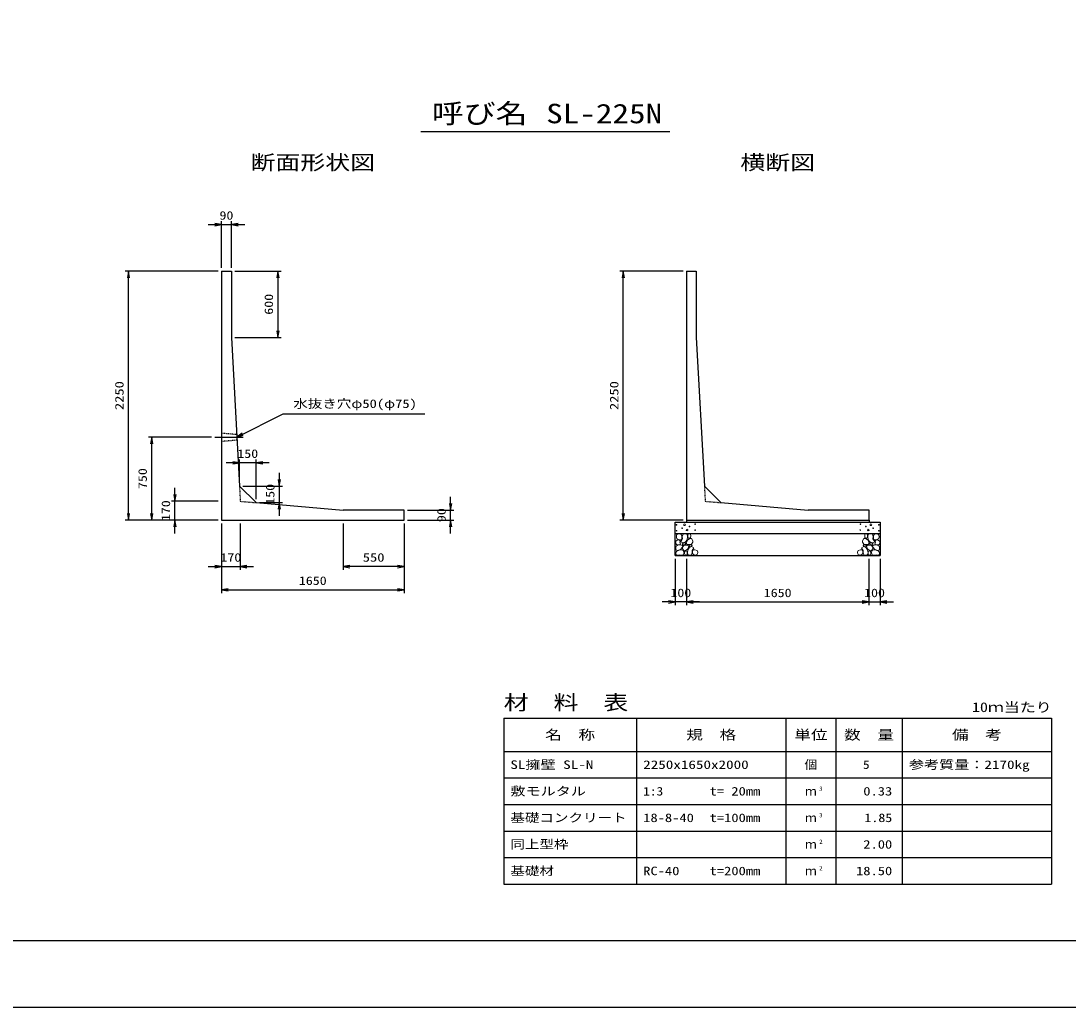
# Model space of a CAD drawing. Units: millimetres at full size. Extents: x 0 to 25230, y 0 to 17820.
# Drawn here: x 10414 to 19873, y 0 to 8910 of the extents above; entities that cross this region are included whole.
import ezdxf
from ezdxf.enums import TextEntityAlignment as Align

# ---------------------------------------------------------------- set-up
doc = ezdxf.new("R2010")
doc.units = ezdxf.units.MM
doc.linetypes.add('CHAIN', pattern=[18.5, 12, -1.5, 3.5, -1.5])
doc.linetypes.add('DASHED_SPACED', pattern=[12, 6, -6])
for name, color, linetype, lineweight in [('D-BMK', 2, 'CHAIN', 25), ('D-DCR-HCHn', 4, 'Continuous', 9), ('D-MTR-FRAM', 7, 'Continuous', 25), ('D-MTR-LINE', 7, 'Continuous', 25), ('D-STR-DIM', 7, 'Continuous', 25), ('D-STR-STRn', 1, 'Continuous', 25), ('D-STR-TXT', 7, 'Continuous', 25), ('D-TTL', 2, 'Continuous', 25), ('D-TTL-TXT', 7, 'Continuous', 25)]:
    doc.layers.add(name, color=color, linetype=linetype, lineweight=lineweight)
doc.layers.add('D-MTR', color=7, linetype='Continuous')
doc.layers.add('D-MTR-TXT', color=7, linetype='Continuous')
doc.styles.add('ＭＳ ゴシック', font='')
doc.styles.get('ＭＳ ゴシック').set_extended_font_data('MS Gothic')

# ---------------------------------------------------------------- blocks, each defined once
blk = doc.blocks.new('open_arrow')
at = {"color": 0, "linetype": 'Continuous', "lineweight": -2}
blk.add_lwpolyline([(7.5, 1.25), (0, 0), (7.5, -1.25)], dxfattribs=at)

msp = doc.modelspace()

# ---------------------------------------------------------------- linework, layer by layer
at = {"layer": 'D-BMK'}
msp.add_line((12165, 5150), (12423.649, 5150), dxfattribs=at)
at = {"layer": 'D-DCR-HCHn'}
for points in [[(16376.198, 4271.594), (16355.395, 4276.217), (16336.904, 4266.971), (16334.592, 4246.168), (16339.215, 4229.988), (16362.33, 4223.053), (16378.51, 4223.053), (16385.444, 4234.611), (16385.444, 4260.037)], [(16394.69, 4273.906), (16387.756, 4253.102), (16390.067, 4229.988), (16373.887, 4204.562), (16394.69, 4193.005), (16417.805, 4204.562), (16431.673, 4223.053), (16436.296, 4253.102), (16431.673, 4269.283), (16417.805, 4276.217)], [(16438.608, 4269.283), (16438.608, 4241.545), (16450.165, 4234.611), (16461.722, 4241.545), (16464.034, 4257.725), (16461.722, 4271.594), (16445.542, 4276.217)], [(18061.392, 4269.283), (18061.392, 4241.545), (18049.835, 4234.611), (18038.278, 4241.545), (18035.966, 4257.725), (18038.278, 4271.594), (18054.458, 4276.217)], [(18105.31, 4273.906), (18112.244, 4253.102), (18109.933, 4229.988), (18126.113, 4204.562), (18105.31, 4193.005), (18082.195, 4204.562), (18068.327, 4223.053), (18063.704, 4253.102), (18068.327, 4269.283), (18082.195, 4276.217)], [(18123.802, 4271.594), (18144.605, 4276.217), (18163.096, 4266.971), (18165.408, 4246.168), (18160.785, 4229.988), (18137.67, 4223.053), (18121.49, 4223.053), (18114.556, 4234.611), (18114.556, 4260.037)], [(16332.281, 4213.808), (16325.346, 4193.005), (16334.592, 4179.136), (16357.707, 4176.824), (16373.488, 4183.599), (16366.952, 4199.939), (16371.575, 4209.185), (16362.33, 4218.431), (16348.461, 4223.053)], [(16376.155, 4137.009), (16393.277, 4162.692), (16391.137, 4169.112), (16367.594, 4175.533), (16346.192, 4173.393), (16331.21, 4160.551), (16329.07, 4145.57), (16331.21, 4130.588), (16348.332, 4126.308)], [(16399.313, 4193.005), (16387.756, 4183.759), (16392.379, 4176.824), (16408.559, 4176.824), (16415.493, 4179.136), (16420.116, 4188.382), (16413.182, 4195.316)], [(16436.082, 4137.009), (16446.783, 4162.692), (16438.222, 4173.393), (16412.539, 4173.393), (16401.838, 4169.112), (16391.137, 4154.131), (16391.137, 4141.289), (16401.838, 4124.167), (16414.679, 4122.027)], [(16433.985, 4218.431), (16422.427, 4190.693), (16431.673, 4179.136), (16459.411, 4179.136), (16470.968, 4183.759), (16482.525, 4199.939), (16482.525, 4213.808), (16470.968, 4232.299), (16457.099, 4234.611)], [(16468.185, 4160.551), (16478.886, 4169.112), (16474.606, 4175.533), (16459.624, 4175.533), (16453.204, 4173.393), (16448.923, 4164.832), (16455.344, 4158.411)], [(18066.015, 4218.431), (18077.573, 4190.693), (18068.327, 4179.136), (18040.589, 4179.136), (18029.032, 4183.759), (18017.475, 4199.939), (18017.475, 4213.808), (18029.032, 4232.299), (18042.901, 4234.611)], [(18031.815, 4160.551), (18021.114, 4169.112), (18025.394, 4175.533), (18040.376, 4175.533), (18046.796, 4173.393), (18051.077, 4164.832), (18044.656, 4158.411)], [(18063.918, 4137.009), (18053.217, 4162.692), (18061.778, 4173.393), (18087.461, 4173.393), (18098.162, 4169.112), (18108.863, 4154.131), (18108.863, 4141.289), (18098.162, 4124.167), (18085.321, 4122.027)], [(18100.687, 4193.005), (18112.244, 4183.759), (18107.621, 4176.824), (18091.441, 4176.824), (18084.507, 4179.136), (18079.884, 4188.382), (18086.818, 4195.316)], [(18123.845, 4137.009), (18106.723, 4162.692), (18108.863, 4169.112), (18132.406, 4175.533), (18153.808, 4173.393), (18168.79, 4160.551), (18170.93, 4145.57), (18168.79, 4130.588), (18151.668, 4126.308)], [(18167.719, 4213.808), (18174.654, 4193.005), (18165.408, 4179.136), (18142.293, 4176.824), (18126.512, 4183.599), (18133.048, 4199.939), (18128.425, 4209.185), (18137.67, 4218.431), (18151.539, 4223.053)], [(16384.716, 4083.503), (16399.698, 4089.924), (16403.978, 4111.326), (16395.417, 4126.308), (16380.435, 4130.588), (16361.173, 4128.448), (16339.771, 4119.887), (16329.07, 4107.045), (16329.07, 4092.064), (16335.49, 4083.503), (16361.173, 4085.643)], [(16431.801, 4089.924), (16431.801, 4115.606), (16421.1, 4122.027), (16410.399, 4115.606), (16408.259, 4100.625), (16410.399, 4087.783), (16425.381, 4083.503)], [(16472.466, 4085.643), (16478.886, 4104.905), (16476.746, 4126.308), (16491.728, 4149.85), (16472.466, 4160.551), (16451.063, 4149.85), (16438.222, 4132.728), (16433.941, 4104.905), (16438.222, 4089.924), (16451.063, 4083.503)], [(16489.588, 4087.783), (16508.85, 4083.503), (16525.972, 4092.064), (16528.112, 4111.326), (16523.831, 4126.308), (16502.429, 4132.728), (16487.447, 4132.728), (16481.027, 4122.027), (16481.027, 4098.484)], [(18010.412, 4087.783), (17991.15, 4083.503), (17974.028, 4092.064), (17971.888, 4111.326), (17976.169, 4126.308), (17997.571, 4132.728), (18012.553, 4132.728), (18018.973, 4122.027), (18018.973, 4098.484)], [(18027.534, 4085.643), (18021.114, 4104.905), (18023.254, 4126.308), (18008.272, 4149.85), (18027.534, 4160.551), (18048.937, 4149.85), (18061.778, 4132.728), (18066.059, 4104.905), (18061.778, 4089.924), (18048.937, 4083.503)], [(18068.199, 4089.924), (18068.199, 4115.606), (18078.9, 4122.027), (18089.601, 4115.606), (18091.741, 4100.625), (18089.601, 4087.783), (18074.619, 4083.503)], [(18115.284, 4083.503), (18100.302, 4089.924), (18096.022, 4111.326), (18104.583, 4126.308), (18119.565, 4130.588), (18138.827, 4128.448), (18160.229, 4119.887), (18170.93, 4107.045), (18170.93, 4092.064), (18164.51, 4083.503), (18138.827, 4085.643)]]:
    msp.add_lwpolyline(points, close=True, dxfattribs=at)
for centre, radius in [((16335.727, 4357.43), 3), ((16408.336, 4357.43), 7.5), ((16503.131, 4363.481), 3), ((17996.869, 4363.481), 3), ((18091.664, 4357.43), 7.5), ((18164.273, 4357.43), 3), ((16336.869, 4303.919), 3), ((16387.292, 4325.761), 3), ((16431.664, 4309.97), 7.5), ((16452.708, 4341.639), 3), ((16504.273, 4309.97), 3), ((17995.727, 4309.97), 3), ((18047.292, 4341.639), 3), ((18068.336, 4309.97), 7.5), ((18112.708, 4325.761), 3), ((18163.131, 4303.919), 3)]:
    msp.add_circle(centre, radius, dxfattribs=at)
at = {"layer": 'D-MTR-FRAM'}
for p, q in [((14775, 2610), (19725, 2610)), ((14775, 2610), (14775, 1110)), ((19725, 2610), (19725, 1110)), ((14775, 1110), (19725, 1110))]:
    msp.add_line(p, q, dxfattribs=at)
at = {"layer": 'D-MTR-LINE'}
for p, q in [((15975, 2610), (15975, 1110)), ((17325, 2610), (17325, 1110)), ((17775, 2610), (17775, 1110)), ((18375, 2610), (18375, 1110)), ((14775, 2310), (19725, 2310)), ((14775, 2070), (19725, 2070)), ((14775, 1830), (19725, 1830)), ((14775, 1590), (19725, 1590)), ((14775, 1350), (19725, 1350))]:
    msp.add_line(p, q, dxfattribs=at)
at = {"layer": 'D-STR-DIM'}
for p, q in [((12225, 6680), (12225, 7100)), ((12315, 6680), (12315, 7100)), ((12105, 7070), (12435, 7070)), ((12195, 6650), (11355, 6650)), ((11385, 4400), (11385, 6650)), ((12345, 6650), (12765, 6650)), ((12735, 6650), (12735, 6050)), ((16395, 6650), (15825, 6650)), ((15855, 4400), (15855, 6650)), ((12345, 6050), (12765, 6050)), ((12135, 5150), (11565, 5150)), ((11595, 4400), (11595, 5150)), ((12387.555, 4737.737), (12387.555, 4947.737)), ((12537.555, 4587.737), (12537.555, 4947.737)), ((12657.555, 4917.737), (12267.555, 4917.737)), ((12747.555, 4827.737), (12747.555, 4437.737)), ((11805, 4280), (11805, 4690)), ((12417.555, 4707.737), (12777.555, 4707.737)), ((12195, 4570), (11775, 4570)), ((12567.555, 4557.737), (12777.555, 4557.737)), ((14295, 4280), (14295, 4610)), ((13905, 4490), (14325, 4490)), ((12195, 4400), (11355, 4400)), ((12195, 4400), (11565, 4400)), ((12195, 4400), (11775, 4400)), ((12225, 4370), (12225, 3950)), ((12225, 4370), (12225, 3740)), ((12395, 4370), (12395, 3950)), ((13325, 4370), (13325, 3950)), ((13875, 4370), (13875, 3740)), ((13875, 4370), (13875, 3950)), ((13905, 4400), (14325, 4400)), ((16395, 4400), (15825, 4400)), ((12105, 3980), (12515, 3980)), ((13875, 3980), (13325, 3980)), ((16325, 4050), (16325, 3630)), ((16425, 4050), (16425, 3630)), ((16425, 4050), (16425, 3630)), ((18074.619, 4050), (18074.619, 3630)), ((18074.619, 4050), (18074.619, 3630)), ((18175, 4050), (18175, 3630)), ((12225, 3770), (13875, 3770)), ((16545, 3660), (16205, 3660)), ((16425, 3660), (18074.619, 3660)), ((17954.619, 3660), (18295, 3660))]:
    msp.add_line(p, q, dxfattribs=at)
at = {"layer": 'D-STR-STRn'}
for p, q in [((12225, 6650), (12315, 6650)), ((12225, 6650), (12225, 4400)), ((12315, 6650), (12315, 6050)), ((16425, 6650), (16515, 6650)), ((16425, 6650), (16425, 4400)), ((16515, 6650), (16515, 6050)), ((12315, 6050), (12387.555, 4707.737)), ((16515, 6050), (16587.555, 4707.737)), ((12537.555, 4557.737), (12387.555, 4707.737)), ((16737.555, 4557.737), (16587.555, 4707.737)), ((12537.555, 4557.737), (13325, 4490)), ((16737.555, 4557.737), (17525, 4490)), ((13875, 4490), (13325, 4490)), ((13875, 4400), (13875, 4490)), ((18075, 4490), (17525, 4490)), ((18075, 4400), (18075, 4490)), ((12225, 4400), (13875, 4400)), ((16325, 4080), (16325, 4380)), ((16325, 4380), (18175, 4380)), ((16425, 4400), (18075, 4400)), ((16425, 4400), (16425, 4380)), ((18075, 4400), (18075, 4380)), ((18175, 4380), (18175, 4080)), ((16325, 4280), (18175, 4280)), ((16325, 4080), (18175, 4080))]:
    msp.add_line(p, q, dxfattribs=at)
at = {"layer": 'D-STR-STRn', "linetype": 'DASHED_SPACED'}
for p, q in [((12225, 5187.5), (12362.297, 5175)), ((12225, 5112.5), (12365, 5125))]:
    msp.add_line(p, q, dxfattribs=at)
at = {"layer": 'D-STR-STRn', "color": 2, "linetype": 'DASHED_SPACED'}
for p, q in [((12387.555, 4707.737), (12395, 4570)), ((16587.555, 4707.737), (16595, 4570)), ((12395, 4570), (12537.555, 4557.737)), ((16595, 4570), (16737.555, 4557.737))]:
    msp.add_line(p, q, dxfattribs=at)
at = {"layer": 'D-STR-TXT'}
msp.add_lwpolyline([(12363.649, 5150), (12783.649, 5360), (12843.649, 5360), (14063.293, 5360)], dxfattribs=at)
at = {"layer": 'D-TTL'}
for points in [[(0, 0), (25230, 0), (25230, 17820), (0, 17820)], [(600, 600), (24630, 600), (24630, 17220), (600, 17220)]]:
    msp.add_lwpolyline(points, close=True, dxfattribs=at)
at = {"layer": 'D-TTL-TXT'}
msp.add_line((14025, 7910), (16275, 7910), dxfattribs=at)

# ---------------------------------------------------------------- block references
at = {"layer": 'D-STR-DIM', "xscale": 8, "yscale": 8}
for p, rotation in [((12225, 7070), 180), ((11385, 6650), 270), ((12735, 6650), 270), ((15855, 6650), 270), ((12735, 6050), 90), ((11595, 5150), 270), ((12387.555, 4917.737), 180), ((12747.555, 4707.737), 90), ((11805, 4570), 90), ((12747.555, 4557.737), 270), ((14295, 4490), 90), ((11385, 4400), 90), ((11595, 4400), 90), ((15855, 4400), 90), ((11805, 4400), 270), ((14295, 4400), 270), ((12225, 3980), 180), ((13875, 3980), 180), ((13875, 3770), 180), ((16325, 3660), 180), ((18074.619, 3660), 180), ((18074.619, 3660), 180)]:
    msp.add_blockref('open_arrow', p, dxfattribs=dict(at, rotation=rotation))
for p in [(12315, 7070), (12537.555, 4917.737), (12395, 3980), (13325, 3980), (12225, 3770), (16425, 3660), (16425, 3660), (18175, 3660)]:
    msp.add_blockref('open_arrow', p, dxfattribs=at)
at = {"layer": 'D-STR-TXT', "xscale": 8, "yscale": 8, "rotation": 26.6}
msp.add_blockref('open_arrow', (12363.649, 5150), dxfattribs=at)

# ---------------------------------------------------------------- texts
at = {"layer": 'D-MTR', "style": 'ＭＳ ゴシック', "width": 1.25}
msp.add_text('材\u3000料\u3000表', height=132, dxfattribs=at).set_placement((14775, 2646), align=Align.BOTTOM_LEFT)
at = {"layer": 'D-MTR', "style": 'ＭＳ ゴシック', "width": 1.2}
msp.add_text('10ｍ当たり', height=87.98, dxfattribs=at).set_placement((19725, 2639), align=Align.BOTTOM_RIGHT)
at = {"layer": 'D-MTR-TXT', "style": 'ＭＳ ゴシック'}
for s, height, width, p in [('名\u3000称', 87.98, 1.25, (15375, 2460)), ('規\u3000格', 87.98, 1.25, (16650, 2460)), ('単位', 87.98, 1.25, (17550, 2460)), ('数\u3000量', 87.98, 1.25, (18075, 2460)), ('備\u3000考', 87.98, 1.25, (19050, 2460)), ('個', 76.98, 1.1, (17550, 2190))]:
    msp.add_text(s, height=height, dxfattribs=dict(at, width=width)).set_placement(p, align=Align.MIDDLE_CENTER)
for s, width, p in [('SL擁壁 SL-N', 1.3, (14835, 2190)), ('2250x1650x2000', 1.3, (16035, 2190)), ('参考質量：2170kg', 1.3, (18435, 2190)), ('敷モルタル', 1.3, (14835, 1950)), ('1:3', 1.15, (16035, 1950)), ('t= 20mm', 1.25, (16635, 1950)), ('基礎コンクリート', 1.25, (14835, 1710)), ('18-8-40', 1.25, (16035, 1710)), ('t=100mm', 1.25, (16635, 1710)), ('同上型枠', 1.25, (14835, 1470)), ('基礎材', 1.25, (14835, 1230)), ('RC-40', 1.25, (16035, 1230)), ('t=200mm', 1.25, (16635, 1230))]:
    msp.add_text(s, height=76.98, dxfattribs=dict(at, width=width)).set_placement(p, align=Align.MIDDLE_LEFT)
for s, width, p in [('5', 1.15, (18080.33, 2190)), ('0.33', 1.25, (18285, 1950)), ('1.85', 1.2, (18285, 1710)), ('2.00', 1.25, (18285, 1470)), ('18.50', 1.25, (18285, 1230))]:
    msp.add_text(s, height=76.98, dxfattribs=dict(at, width=width)).set_placement(p, align=Align.MIDDLE_RIGHT)
at = {"layer": 'D-MTR-TXT', "style": 'ＭＳ ゴシック', "width": 1.15}
for s, p in [('3', (17625, 1943)), ('3', (17625, 1703)), ('2', (17625, 1463)), ('2', (17625, 1223))]:
    msp.add_text(s, height=38.49, dxfattribs=at).set_placement(p, align=Align.BOTTOM_LEFT)
at = {"layer": 'D-MTR-TXT', "style": 'ＭＳ ゴシック'}
for p in [(17550, 1950), (17550, 1710), (17550, 1470), (17550, 1230)]:
    msp.add_text('ｍ', height=76.98, dxfattribs=at).set_placement(p, align=Align.MIDDLE_CENTER)
at = {"layer": 'D-STR-DIM', "style": 'ＭＳ ゴシック'}
for s, width, p in [('90', 1.2, (12270, 7152.5)), ('150', 1.2, (12462.555, 5000.237)), ('170', 1.2, (12310, 4062.5)), ('550', 1.25, (13600, 4062.5)), ('1650', 1.2, (13050, 3852.5)), ('100', 1.2, (16375, 3742.5)), ('1650', 1.2, (17249.81, 3742.5)), ('100', 1.2, (18124.81, 3742.5))]:
    msp.add_text(s, height=76.98, dxfattribs=dict(at, width=width)).set_placement(p, align=Align.MIDDLE_CENTER)
for s, width, p in [('600', 1.2, (12652.5, 6350)), ('2250', 1.25, (11302.5, 5525)), ('2250', 1.25, (15772.5, 5525)), ('750', 1.2, (11512.5, 4775)), ('150', 1.2, (12665.055, 4632.737)), ('170', 1.2, (11722.5, 4485)), ('90', 1.2, (14212.5, 4445))]:
    msp.add_text(s, height=76.98, rotation=90, dxfattribs=dict(at, width=width)).set_placement(p, align=Align.MIDDLE_CENTER)
at = {"layer": 'D-STR-TXT', "style": 'ＭＳ ゴシック', "width": 1.25}
msp.add_text('水抜き穴φ50(φ75)', height=76.98, dxfattribs=at).set_placement((12873.649, 5390), align=Align.BOTTOM_LEFT)
at = {"layer": 'D-TTL-TXT', "style": 'ＭＳ ゴシック'}
for s, height, width, p in [('呼び名', 176, 1.2, (14557.5, 7932.5)), ('SL-225N', 176, 1.25, (15682.5, 7932.5)), ('断面形状図', 132, 1.25, (13050, 7526)), ('横断図', 132, 1.25, (17250, 7526))]:
    msp.add_text(s, height=height, dxfattribs=dict(at, width=width)).set_placement(p, align=Align.BOTTOM_CENTER)

doc.saveas('drawing.dxf')
